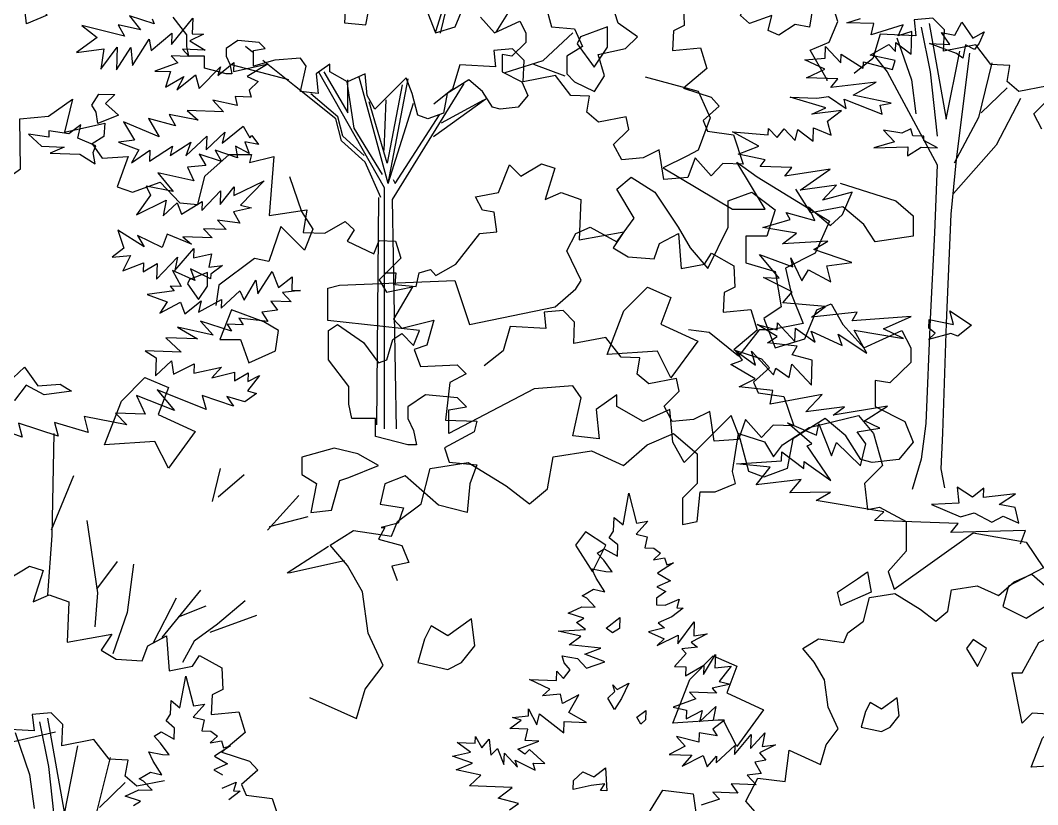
# Model space of a CAD drawing. Header units: inches. Extents: x 11.9 to 85.3, y 21.1 to 37.4.
# Drawn here: x 43.297 to 43.835, y 23.18 to 23.595 of the extents above; entities that cross this region are included whole.
import ezdxf

# ---------------------------------------------------------------- set-up
doc = ezdxf.new("R2010")
doc.units = ezdxf.units.IN
doc.header["$MEASUREMENT"] = 0
doc.layers.add('CAY', color=94, linetype='Continuous')
doc.layers.add('CAY-3', color=61, linetype='Continuous')

# ---------------------------------------------------------------- blocks, each defined once
blk = doc.blocks.new('A$C76451831')
at = {"layer": 'CAY'}
for p, q in [((1479.9, 1929.8), (1538.3, 1944)), ((1538.3, 1944), (1555.9, 1922.7)), ((1288.9, 1909.2), (1320.1, 1922.7)), ((1320.1, 1922.7), (1347.8, 1898.6)), ((1389.7, 1877.9), (1396.8, 1922.7)), ((1396.8, 1922.7), (1427.4, 1912.7)), ((1448.6, 1909.2), (1479.9, 1929.8)), ((1555.9, 1922.7), (1566.6, 1885)), ((1261.1, 1885), (1288.9, 1909.2)), ((1427.4, 1912.7), (1438, 1895)), ((1438, 1895), (1448.6, 1909.2)), ((1178, 1895), (1223.4, 1902.1)), ((1223.4, 1902.1), (1261.1, 1885)), ((1347.8, 1898.6), (1347.8, 1863.8)), ((1033, 1881.5), (1077.8, 1888.5)), ((1077.8, 1888.5), (1122.6, 1860.8)), ((1171.5, 1857.3), (1178, 1895)), ((1566.6, 1885), (1545.3, 1863.8)), ((1022.3, 1839.6), (1033, 1881.5)), ((1393.2, 1863.8), (1389.7, 1877.9)), ((1122.6, 1860.8), (1150.3, 1839.6)), ((1347.8, 1863.8), (1330.7, 1846.6)), ((1369, 1853.7), (1393.2, 1863.8)), ((1545.3, 1863.8), (1548.9, 1833.1)), ((1150.3, 1839.6), (1171.5, 1857.3)), ((1347.8, 1818.9), (1351.4, 1853.7)), ((1351.4, 1853.7), (1369, 1853.7)), ((994.6, 1818.9), (1022.3, 1839.6)), ((1330.7, 1846.6), (1330.7, 1815.4)), ((1548.9, 1833.1), (1563, 1836)), ((1563, 1836), (1594.3, 1818.9)), ((987.6, 1801.8), (994.6, 1818.9)), ((1330.7, 1815.4), (1347.8, 1818.9)), ((1594.3, 1818.9), (1594.3, 1784.1)), ((915, 1791.2), (942.7, 1808.3)), ((942.7, 1808.3), (987.6, 1801.8)), ((1580.1, 1739.3), (1673.3, 1805.4)), ((1673.3, 1805.4), (1735.8, 1794.7)), ((935.7, 1767), (915, 1791.2)), ((1735.8, 1794.7), (1756.4, 1764.1)), ((1594.3, 1784.1), (1573, 1759.9)), ((953.4, 1735.8), (935.7, 1767)), ((1756.4, 1764.1), (1715.1, 1742.8)), ((1573, 1759.9), (1580.1, 1739.3)), ((1715.1, 1742.8), (1708.1, 1718.6)), ((959.8, 1687.4), (953.4, 1735.8)), ((1708.1, 1718.6), (1735.8, 1705.1)), ((1735.8, 1705.1), (1763.5, 1722.2)), ((977.5, 1649), (959.8, 1687.4)), ((956.3, 1621.3), (977.5, 1649)), ((946.3, 1586.5), (956.3, 1621.3)), ((890.9, 1611.3), (946.3, 1586.5)), ((5943, 1269.4), (5949.7, 1306.8)), ((5949.7, 1306.8), (5958.9, 1271.5)), ((5931.9, 1262.1), (5932.4, 1277.9)), ((5932.4, 1277.9), (5943, 1269.4)), ((5972.1, 1273.8), (5958.5, 1258.4)), ((5958.9, 1271.5), (5972.1, 1273.8)), ((5926.6, 1254.1), (5931.9, 1262.1)), ((5936.7, 1245.6), (5926.6, 1254.1)), ((5958.5, 1258.4), (5971.5, 1255.2)), ((5971.5, 1255.2), (5968.8, 1242.2)), ((5912.4, 1236), (5920.7, 1241.1)), ((5920.2, 1227.6), (5912.4, 1236)), ((5920.7, 1241.1), (5936.3, 1232.4)), ((5936.3, 1232.4), (5936.7, 1245.6)), ((5968.8, 1242.2), (5979.2, 1241.8)), ((5987.1, 1236.1), (5978.7, 1228.2)), ((5979.2, 1241.8), (5987.1, 1236.1)), ((5930.2, 1214.1), (5920.2, 1227.6)), ((5978.7, 1228.2), (5991.9, 1230.5)), ((6002.6, 1224.7), (5983.6, 1212.2)), ((5991.9, 1230.5), (5994.4, 1222.3)), ((5994.4, 1222.3), (6002.6, 1224.7)), ((5219, 1206), (5243.2, 1220.8)), ((5243.2, 1220.8), (5259.1, 1215.5)), ((5259.1, 1215.5), (5247.5, 1178.6)), ((5906.3, 1217.6), (5922.5, 1214.3)), ((5911.3, 1206.6), (5906.3, 1217.6)), ((5922.5, 1214.3), (5930.2, 1214.1)), ((5983.6, 1212.2), (5999.1, 1203.5)), ((5921.6, 1190.3), (5911.3, 1206.6)), ((5999.1, 1203.5), (5983, 1196.4)), ((5894.8, 1185.8), (5908.2, 1193.5)), ((5908.2, 1193.5), (5921.6, 1190.3)), ((5993.3, 1190.6), (5982.6, 1182.8)), ((5983, 1196.4), (5993.3, 1190.6)), ((5247.5, 1178.6), (5266.4, 1187)), ((5266.4, 1187), (5289.7, 1178.6)), ((5289.7, 1178.6), (5287.5, 1131.1)), ((5900.1, 1182.9), (5894.8, 1185.8)), ((5910.1, 1172.2), (5900.1, 1182.9)), ((5982.6, 1182.8), (5982.3, 1175.1)), ((5992.7, 1174.7), (6009.3, 1181.8)), ((6009.3, 1181.8), (6006.2, 1171.5)), ((5878.2, 1165.1), (5894.3, 1172.7)), ((5896.6, 1159.5), (5878.2, 1165.1)), ((5894.3, 1172.7), (5910.1, 1172.2)), ((5982.3, 1175.1), (5992.7, 1174.7)), ((6013.9, 1171.3), (6000.4, 1160.8)), ((6006.2, 1171.5), (6013.9, 1171.3)), ((5888.2, 1154.3), (5896.6, 1159.5)), ((5898.8, 1145.8), (5888.2, 1154.3)), ((6000.4, 1160.8), (5984.3, 1153.7)), ((5984.3, 1153.7), (5991.8, 1148)), ((6007.4, 1128.9), (6026.9, 1154.9)), ((6026.9, 1154.9), (6026.3, 1138.6)), ((5287.5, 1131.1), (5340.3, 1140.6)), ((5340.3, 1140.6), (5327.6, 1121.6)), ((5866.6, 1144.2), (5898.8, 1145.8)), ((5893.1, 1138.3), (5866.6, 1144.2)), ((5991.8, 1148), (5973, 1143.2)), ((5973, 1143.2), (5991.3, 1134.9)), ((6042.3, 1140.8), (6023.3, 1131)), ((6026.3, 1138.6), (6042.3, 1140.8)), ((5382.5, 1126.9), (5404.6, 1138.5)), ((5404.6, 1138.5), (5407.8, 1097.4)), ((5879.6, 1127.9), (5893.1, 1138.3)), ((5916.6, 1123.9), (5879.6, 1127.9)), ((5983.3, 1127), (6007.8, 1139.3)), ((5991.3, 1134.9), (5983.3, 1127)), ((6007.8, 1139.3), (6007.4, 1128.9)), ((6023.3, 1131), (6030.9, 1125.3)), ((5327.6, 1121.6), (5345.5, 1111.1)), ((5376.1, 1109), (5382.5, 1126.9)), ((5897.8, 1116.8), (5916.6, 1123.9)), ((5921.5, 1107.8), (5897.8, 1116.8)), ((6017.4, 1117.6), (6003.8, 1102.2)), ((6030.9, 1125.3), (6012.2, 1123.3)), ((6012.2, 1123.3), (6017.4, 1117.6)), ((6037.9, 1092.9), (6051.8, 1116.4)), ((6051.8, 1116.4), (6051.3, 1100.6)), ((5345.5, 1111.1), (5376.1, 1109)), ((5435.2, 1102.7), (5443.6, 1115.3)), ((5443.6, 1115.3), (5470, 1100.6)), ((5871, 1115), (5889.4, 1111.7)), ((5873.4, 1106.8), (5871, 1115)), ((5880.8, 1098.4), (5873.4, 1106.8)), ((5889.4, 1111.7), (5899.9, 1100.4)), ((5899.9, 1100.4), (5921.5, 1107.8)), ((6016.5, 1091.4), (6038.3, 1103.8)), ((6038.3, 1103.8), (6037.9, 1092.9)), ((5407.8, 1097.4), (5435.2, 1102.7)), ((5470, 1100.6), (5471.1, 1075.2)), ((5864.5, 1085.8), (5864.9, 1096.7)), ((5864.9, 1096.7), (5872.8, 1088.2)), ((5872.8, 1088.2), (5880.8, 1098.4)), ((6003.8, 1102.2), (6016.9, 1101.8)), ((6016.9, 1101.8), (6016.5, 1091.4)), ((6051.3, 1100.6), (6070.4, 1102.6)), ((6070.4, 1102.6), (6056.2, 1084.5)), ((5420.6, 1053.6), (5427.3, 1091)), ((5427.3, 1091), (5436.5, 1055.8)), ((5856.5, 1075.7), (5832.8, 1086.9)), ((5832.8, 1086.9), (5864.5, 1085.8)), ((6069.6, 1081.4), (6048.2, 1076.7)), ((6056.2, 1084.5), (6069.6, 1081.4)), ((5458.4, 1068.9), (5457.3, 1045.7)), ((5471.1, 1075.2), (5458.4, 1068.9)), ((5848, 1067.8), (5856.5, 1075.7)), ((5869.4, 1069.8), (5848, 1067.8)), ((5871.7, 1058.8), (5869.4, 1069.8)), ((5890.7, 1069), (5871.7, 1058.8)), ((5879.1, 1048.1), (5890.7, 1069)), ((6053, 1071.1), (6021.3, 1072.2)), ((6021.3, 1072.2), (6028.7, 1064.2)), ((6048.2, 1076.7), (6053, 1071.1)), ((5409.5, 1046.3), (5410, 1062.2)), ((5410, 1062.2), (5420.6, 1053.6)), ((5449.8, 1058.1), (5436.1, 1042.7)), ((5436.5, 1055.8), (5449.8, 1058.1)), ((6028.7, 1064.2), (6002.1, 1054.3)), ((5268.6, 1047.8), (5246.4, 1045.7)), ((5246.4, 1045.7), (5248.5, 1026.7)), ((5282.3, 1034.1), (5268.6, 1047.8)), ((5404.2, 1038.3), (5409.5, 1046.3)), ((5457.3, 1045.7), (5490, 1048.9)), ((5490, 1048.9), (5497.4, 1024.6)), ((5812.7, 1042.3), (5831.4, 1044.3)), ((5831.4, 1044.3), (5831.6, 1052.5)), ((5831.6, 1052.5), (5841.4, 1033.6)), ((5841.4, 1033.6), (5844.6, 1046.6)), ((5844.6, 1046.6), (5873.3, 1024.3)), ((5900, 1036.5), (5879.1, 1048.1)), ((6002.1, 1054.3), (6017.8, 1051)), ((6017.8, 1051), (6017.5, 1040.6)), ((6017.5, 1040.6), (6036.4, 1050.3)), ((6033.2, 1037.3), (6052.4, 1055.2)), ((6036.4, 1050.3), (6033.2, 1037.3)), ((6052.4, 1055.2), (6049.1, 1039.5)), ((5281.2, 1008.8), (5282.3, 1034.1)), ((5414.3, 1029.8), (5404.2, 1038.3)), ((5436.1, 1042.7), (5449.1, 1039.5)), ((5449.1, 1039.5), (5446.4, 1026.4)), ((5809.5, 1029.2), (5823, 1039.2)), ((5823, 1039.2), (5812.7, 1042.3)), ((5873.3, 1024.3), (5873.7, 1037.4)), ((5873.7, 1037.4), (5900, 1036.5)), ((6062.7, 1039), (6048.8, 1028.6)), ((6049.1, 1039.5), (6062.7, 1039)), ((5273.8, 1025), (5197.2, 1007.3)), ((5248.5, 1026.7), (5206.3, 1028.8)), ((5390, 1020.2), (5398.3, 1025.4)), ((5397.8, 1011.8), (5390, 1020.2)), ((5398.3, 1025.4), (5413.9, 1016.7)), ((5413.9, 1016.7), (5414.3, 1029.8)), ((5446.4, 1026.4), (5456.8, 1026.1)), ((5464.8, 1020.4), (5456.3, 1012.5)), ((5456.8, 1026.1), (5464.8, 1020.4)), ((5497.4, 1024.6), (5470, 1001.4)), ((5768.6, 1012.1), (5768.9, 1019.8)), ((5768.9, 1019.8), (5776.6, 1006.4)), ((5830.8, 1028.5), (5809.5, 1029.2)), ((5827.6, 1015), (5830.8, 1028.5)), ((6005.9, 1019.7), (6016.3, 1008.4)), ((6032.4, 1013.3), (6005.9, 1019.7)), ((6032.8, 1024.2), (6032.4, 1013.3)), ((6053.9, 1020.7), (6032.8, 1024.2)), ((6048.8, 1028.6), (6053.9, 1020.7)), ((6074.5, 998.7), (6093.9, 1022)), ((6093.3, 1005.7), (6110.2, 1024.2)), ((6093.9, 1022), (6093.3, 1005.7)), ((6110.2, 1024.2), (6107, 1008)), ((5319.2, 1016.2), (5281.2, 1008.8)), ((5337.1, 993), (5319.2, 1016.2)), ((5407.8, 998.3), (5397.8, 1011.8)), ((5456.3, 1012.5), (5469.5, 1014.7)), ((5480.2, 1008.9), (5461.2, 996.5)), ((5469.5, 1014.7), (5472, 1006.5)), ((5472, 1006.5), (5480.2, 1008.9)), ((5747.3, 1012.8), (5768.6, 1012.1)), ((5763.2, 1001.4), (5747.3, 1012.8)), ((5776.6, 1006.4), (5785.1, 1016.5)), ((5785.1, 1016.5), (5787.1, 997.8)), ((5819.1, 1004.9), (5843.5, 1014.5)), ((5843.5, 1014.5), (5827.6, 1015)), ((6016.3, 1008.4), (5997.4, 998.7)), ((6052.8, 988.6), (6074.8, 1009.1)), ((6074.8, 1009.1), (6074.5, 998.7)), ((6122.9, 1010.1), (6104, 1000.4)), ((6107, 1008), (6122.9, 1010.1)), ((5389, 990.8), (5383.9, 1001.9)), ((5383.9, 1001.9), (5400.1, 998.6)), ((5400.1, 998.6), (5407.8, 998.3)), ((5461.2, 996.5), (5476.8, 987.8)), ((5470, 1001.4), (5502.7, 990.9)), ((5741.8, 996.7), (5763.2, 1001.4)), ((5765.5, 988.2), (5741.8, 996.7)), ((5787.1, 997.8), (5795.1, 1005.7)), ((5795.1, 1005.7), (5802.6, 986.9)), ((5802.6, 986.9), (5803.1, 1000)), ((5803.1, 1000), (5818.4, 983.6)), ((5827.1, 999.2), (5819.1, 1004.9)), ((5832.7, 1004.4), (5827.1, 999.2)), ((5850.7, 987.9), (5832.7, 1004.4)), ((5997.4, 998.7), (6024.1, 997.7)), ((6024.1, 997.7), (6012.8, 985)), ((6012.8, 985), (6037.3, 997.3)), ((6037.3, 997.3), (6042.2, 983.9)), ((6042.2, 983.9), (6053.1, 996.7)), ((6053.1, 996.7), (6052.8, 988.6)), ((6104, 1000.4), (6111.4, 992)), ((5359.3, 991.9), (5337.1, 993)), ((5356.1, 972.9), (5359.3, 991.9)), ((5399.3, 974.6), (5389, 990.8)), ((5476.8, 987.8), (5460.6, 980.6)), ((5502.7, 990.9), (5512.2, 980.3)), ((5746.2, 980.7), (5765.5, 988.2)), ((5818.4, 983.6), (5815.9, 991.8)), ((5815.9, 991.8), (5839.5, 980.1)), ((5839.5, 980.1), (5837.1, 988.4)), ((5837.1, 988.4), (5850.7, 987.9)), ((6111.4, 992), (6098.2, 989.7)), ((6098.2, 989.7), (6105.9, 976.3)), ((5369.8, 961.3), (5356.1, 972.9)), ((5372.4, 970.1), (5385.8, 977.8)), ((5385.8, 977.8), (5399.3, 974.6)), ((5460.6, 980.6), (5470.9, 974.8)), ((5512.2, 980.3), (5493.2, 963.4)), ((5775.4, 974.2), (5746.2, 980.7)), ((5761.9, 961.5), (5775.4, 974.2)), ((6105.9, 976.3), (6089.5, 974.1)), ((6089.5, 974.1), (6099.9, 962.9)), ((5402.5, 967.7), (5369.8, 961.3)), ((5377.7, 967.2), (5372.4, 970.1)), ((5387.7, 956.4), (5377.7, 967.2)), ((5470.3, 959), (5486.9, 966.1)), ((5486.9, 966.1), (5483.8, 955.8)), ((5493.2, 963.4), (5498.5, 950.8)), ((5812.1, 959.8), (5761.9, 961.5)), ((5795.8, 947.2), (5812.1, 959.8)), ((6070.5, 963.9), (6078.3, 953.2)), ((6099.9, 962.9), (6070.5, 963.9)), ((5355.8, 949.4), (5371.9, 957)), ((5374.2, 943.7), (5355.8, 949.4)), ((5371.9, 957), (5387.7, 956.4)), ((5491.5, 955.5), (5478, 945.1)), ((5483.8, 955.8), (5491.5, 955.5)), ((5498.5, 950.8), (5529.1, 946.6)), ((6078.3, 953.2), (6048.9, 954.2)), ((6048.9, 954.2), (6056.8, 945.8)), ((5365.8, 938.6), (5374.2, 943.7)), ((5529.1, 946.6), (5540.7, 911.8)), ((5819.6, 940.9), (5795.8, 947.2)), ((5808.9, 933.2), (5819.6, 940.9)), ((6056.8, 945.8), (6035.2, 938.9)), ((4778.7, 602.9), (4879.6, 765.8)), ((4707.6, 603.7), (4740.9, 709.9)), ((4713.4, 601.8), (4728.7, 665.9)), ((5192.3, 614.2), (5208.3, 619)), ((5224, 613.1), (5192.3, 614.2)), ((5220.8, 600), (5224, 613.1)), ((5258.8, 611.8), (5220.8, 600)), ((5252.9, 598.9), (5258.8, 611.8)), ((4834.4, 569.5), (4869.4, 602.2)), ((5268.9, 603.8), (5252.9, 598.9)), ((5268, 577.1), (5268.9, 603.8)), ((5219.9, 576), (5241.7, 588.4)), ((5241.7, 588.4), (5249.5, 580.4)), ((5249.5, 580.4), (5249.9, 590.8)), ((5249.9, 590.8), (5268, 577.1)), ((4491.5, 579.5), (4483.4, 586)), ((5166.8, 572.4), (5167.3, 586)), ((5167.3, 586), (5185.2, 566.8)), ((5185.2, 566.8), (5185.5, 577.2)), ((5185.5, 577.2), (5211.7, 560.4)), ((5249.2, 569.6), (5219.9, 576)), ((4534.5, 546.7), (4466.9, 564.4)), ((4541.2, 539.6), (4503.7, 569.7)), ((4789.6, 555.4), (4834.4, 569.5)), ((4823, 565.2), (4860, 551.4)), ((5142.7, 570.6), (5166.8, 572.4)), ((5166.3, 559.3), (5142.7, 570.6)), ((5211.7, 560.4), (5212, 568.1)), ((5212, 568.1), (5246.1, 559.2)), ((5246.1, 559.2), (5249.2, 569.6)), ((4647.3, 419.7), (4569.9, 556)), ((4575.8, 556.2), (4604.1, 507.8)), ((5144.7, 549.2), (5166.3, 559.3)), ((4602.9, 544.4), (4611.2, 489.7)), ((4604.1, 507.8), (4604.1, 546.7)), ((4651.6, 424.8), (4617.3, 549.9)), ((4668.2, 540.8), (4650.5, 448.4)), ((4651.6, 424.8), (4675, 548.1)), ((4656.8, 405.9), (4741.3, 542.4)), ((5181.8, 547.9), (5144.7, 549.2)), ((5173.3, 537.8), (5181.8, 547.9)), ((5227, 544), (5173.3, 537.8)), ((5199.7, 528.7), (5227, 544)), ((4589.9, 500.7), (4541.2, 539.6)), ((4592.3, 503.1), (4560.4, 530.2)), ((5244.7, 519.4), (5199.7, 528.7)), ((4650.5, 448.4), (4629.2, 520.8)), ((4646.9, 463.7), (4649.3, 523.1)), ((4651.6, 424.8), (4681.2, 519.2)), ((4705.1, 479.9), (4766.8, 524.3)), ((4714.5, 496), (4764.5, 523.1)), ((5125.3, 526.3), (5157, 525.2)), ((5167.5, 513.9), (5125.3, 526.3)), ((5157, 525.2), (5170.6, 527)), ((5170.6, 527), (5191.5, 513.1)), ((5189.1, 524.1), (5233.8, 506.2)), ((5191.5, 513.1), (5189.1, 524.1)), ((5231.5, 517.1), (5244.7, 519.4)), ((5233.8, 506.2), (5231.5, 517.1)), ((4659.9, 424.8), (4712.2, 505.4)), ((5150.9, 506.4), (5167.5, 513.9)), ((5185.9, 510.6), (5150.9, 506.4)), ((5169.6, 498), (5185.9, 510.6)), ((4596.6, 475.1), (4589.9, 500.7)), ((4598.2, 480.3), (4592.3, 503.1)), ((5174, 481.5), (5169.6, 498)), ((4623.3, 457.8), (4598.2, 480.3)), ((4611.2, 489.7), (4644.6, 435.4)), ((5057.3, 485.6), (5099.7, 481.8)), ((5088.4, 468.6), (5057.3, 485.6)), ((5099.7, 481.8), (5100, 489.5)), ((5100, 489.5), (5110.1, 478.8)), ((5110.1, 478.8), (5118.6, 488.9)), ((5118.6, 488.9), (5131.2, 475.3)), ((5131.2, 475.3), (5134.4, 488.3)), ((5134.4, 488.3), (5152.5, 474.6)), ((5152.5, 474.6), (5153.1, 490.4)), ((5153.1, 490.4), (5174, 481.5)), ((4624.5, 449.6), (4596.6, 475.1)), ((5064.1, 459.1), (5088.4, 468.6)), ((5096, 452.5), (5064.1, 459.1)), ((4643, 408.3), (4624.5, 449.6)), ((5062.5, 449.6), (5086.7, 432.5)), ((5090.3, 444.6), (5096, 452.5)), ((5127.4, 443.3), (5090.3, 444.6)), ((5119.3, 433.1), (5127.4, 443.3)), ((5172.7, 441.7), (5119.3, 433.1)), ((5137.3, 416.6), (5172.7, 441.7)), ((4657.5, 429.5), (4659.9, 424.8)), ((5180.2, 422.8), (5137.3, 416.6)), ((5163.7, 404.8), (5180.2, 422.8)), ((4638.3, 140.1), (4640.6, 408.3)), ((4647.3, 135.4), (4647.3, 419.7)), ((5198.4, 414.5), (5163.7, 404.8)), ((5187.1, 388.1), (5198.4, 414.5)), ((4661.5, 135.4), (4656.8, 405.9)), ((5154.7, 381.1), (5147.1, 397.2)), ((5147.1, 397.2), (5173, 375)), ((5120.6, 390.5), (5154.7, 381.1)), ((5125.3, 382.1), (5120.6, 390.5)), ((5173, 375), (5187.1, 388.1)), ((5093.2, 372.8), (5125.3, 382.1)), ((5132.9, 366), (5093.2, 372.8)), ((5171.9, 380.3), (5154.8, 342.6)), ((5116.6, 353.4), (5132.9, 366)), ((5169.7, 356.6), (5116.6, 353.4)), ((5153.5, 346.7), (5169.7, 356.6)), ((5112.4, 313.2), (5089.4, 340.8)), ((5089.4, 340.8), (5128.7, 326.2)), ((5154.8, 342.6), (5120.1, 324.9)), ((5126.4, 336.8), (5139.1, 310)), ((5128.7, 326.2), (5126.4, 336.8)), ((5198.3, 331.5), (5153.5, 346.7)), ((5120.1, 324.9), (5127.1, 293.6)), ((5168.7, 327.6), (5198.3, 331.5)), ((5173.5, 308.8), (5168.7, 327.6)), ((5093.9, 313.9), (5112.4, 313.2)), ((5127.7, 296.8), (5093.9, 313.9)), ((5139.1, 310), (5147.2, 322.9)), ((5147.2, 322.9), (5173.5, 308.8)), ((5116.8, 284), (5127.7, 296.8)), ((5127.1, 293.6), (5140.7, 259.4)), ((5167, 279.6), (5116.8, 284)), ((5150.7, 267), (5167, 279.6)), ((5204.4, 272.8), (5150.7, 267)), ((5198.6, 262.6), (5204.4, 272.8)), ((5268.1, 267.9), (5198.6, 262.6)), ((5235.4, 253.2), (5268.1, 267.9)), ((5029.8, 248.8), (5005.7, 252.3)), ((5088.8, 252.3), (5064.6, 221)), ((5110, 244.4), (5086.5, 258.4)), ((5086.5, 258.4), (5110.3, 252.1)), ((5103, 252.3), (5088.8, 252.3)), ((5140.7, 259.4), (5103, 252.3)), ((5110.3, 252.1), (5110.6, 260.2)), ((5110.6, 260.2), (5131.1, 238.2)), ((5131.1, 238.2), (5131.7, 254.1)), ((5131.7, 254.1), (5155.1, 237.4)), ((5259, 241.9), (5235.4, 253.2)), ((5064.6, 221), (5029.8, 248.8)), ((5098.9, 236.6), (5110, 244.4)), ((5155.1, 237.4), (5150.1, 250.7)), ((5150.1, 250.7), (5186.7, 233.6)), ((5186.7, 233.6), (5182.2, 246.9)), ((5182.2, 246.9), (5215.8, 224.4)), ((5200.9, 251.6), (5259, 241.9)), ((5215.8, 224.4), (5200.9, 251.6)), ((5133.6, 232.7), (5098.9, 236.6)), ((5127.8, 222.5), (5133.6, 232.7)), ((5055.4, 211.4), (5069.2, 216.4)), ((5069.2, 216.4), (5061.4, 227.5)), ((5061.4, 227.5), (5084.8, 210.4)), ((5080, 226.9), (5105.7, 199.2)), ((5084.8, 210.4), (5080, 226.9)), ((5151.6, 216.2), (5127.8, 222.5)), ((5150.6, 186.8), (5151.6, 216.2)), ((5084.3, 194.5), (5055.4, 211.4)), ((5105.7, 199.2), (5108.7, 206.8)), ((5108.7, 206.8), (5124.2, 195.8)), ((5124.2, 195.8), (5127.5, 211.6)), ((5127.5, 211.6), (5150.6, 186.8)), ((5065.3, 184.8), (5084.3, 194.5)), ((5105.1, 180.6), (5065.3, 184.8)), ((5101.8, 164.4), (5105.1, 180.6)), ((5163.4, 175.9), (5101.8, 164.4)), ((5144.1, 155.3), (5163.4, 175.9)), ((5189.6, 161.4), (5144.1, 155.3)), ((5240.4, 162.3), (5176.1, 151.4)), ((5176.1, 151.4), (5189.6, 161.4)), ((5213, 144.7), (5240.4, 162.3)), ((5231.3, 136.3), (5213, 144.7)), ((5150.9, 117.8), (5122.3, 142.4)), ((5122.3, 142.4), (5156.7, 128.1)), ((5156.7, 128.1), (5159.4, 141.1)), ((5159.4, 141.1), (5174.4, 103.4)), ((5204.4, 131.8), (5231.3, 136.3)), ((5214.8, 117.9), (5204.4, 131.8)), ((5115.3, 97.8), (5115.7, 108.2)), ((5115.7, 108.2), (5141.7, 88.7)), ((5145.4, 115.3), (5150.9, 117.8)), ((5173.4, 74.4), (5145.4, 115.3)), ((5174.4, 103.4), (5180, 119.1)), ((5180, 119.1), (5208.5, 91.8)), ((5208.5, 91.8), (5214.8, 117.9)), ((5062.2, 94.2), (5115.3, 97.8)), ((5141.7, 88.7), (5142, 96.8)), ((5142, 96.8), (5173.4, 74.4)), ((5101.9, 90.1), (5062.2, 94.2)), ((5085.3, 69.4), (5101.9, 90.1)), ((5138.6, 75.7), (5085.3, 69.4)), ((5124.9, 59.8), (5138.6, 75.7)), ((5172.9, 60.9), (5124.9, 59.8)), ((5156.3, 51), (5172.9, 60.9)), ((5236, 37.4), (5156.3, 51)), ((5224.8, 27.3), (5236, 37.4)), ((5323.5, 23.9), (5224.8, 27.3)), ((5314.9, 13.3), (5323.5, 23.9)), ((5402.9, 15.7), (5314.9, 13.3)), ((5396.9, 0), (5402.9, 15.7))]:
    blk.add_line(p, q, dxfattribs=at)
for points in [[(1240.2, 1791.1), (1216.4, 1806.9), (1204.5, 1791.1), (1224.3, 1759.4)], [(1537.1, 1751.5), (1548.9, 1759.4), (1552.9, 1735.6), (1517.3, 1719.8), (1513.3, 1735.6)], [(1085.8, 1672.3), (1081.8, 1704), (1054.1, 1684.2), (1034.3, 1696), (1026.4, 1680.2), (1018.5, 1652.5), (1054.1, 1644.6), (1069.9, 1652.5)], [(1750.8, 1676.2), (1766.7, 1684.2), (1766.7, 1652.5), (1782.5, 1652.5), (1794.4, 1616.8), (1818.1, 1624.8), (1806.3, 1589.1), (1742.9, 1593.1), (1731.1, 1581.2), (1719.2, 1640.6), (1731.1, 1640.6)], [(1339.1, 1632.7), (1366.8, 1660.4), (1394.5, 1648.5), (1382.7, 1616.8), (1426.2, 1597), (1394.5, 1553.5), (1378.7, 1585.2), (1319.3, 1581.2)], [(5431.9, 1558.7), (5429.3, 1553.4), (5442.5, 1535), (5453, 1550.8), (5453, 1566.7)], [(1287.7, 1470.3), (1307.5, 1502), (1343.1, 1498), (1347, 1470.3), (1355, 1450.5), (1366.8, 1450.5), (1347, 1410.9), (1307.5, 1422.8), (1256, 1418.8)], [(5351.5, 1415.3), (5379.2, 1443), (5406.9, 1431.1), (5395, 1399.4), (5438.6, 1379.6), (5406.9, 1336.1), (5391, 1367.8), (5331.7, 1363.8)], [(5922.9, 1147.7), (5939.2, 1160.3), (5938.7, 1147.1), (5930.4, 1142)], [(5925, 1065.1), (5933.4, 1073), (5931, 1080.8), (5936.2, 1075.1), (5949.6, 1082.8), (5941.3, 1064.5), (5932.7, 1051.7)], [(5923.9, 955.9), (5916.2, 956.2), (5921.4, 964.1), (5905.5, 962), (5884.1, 957.3), (5884.4, 968.1), (5895.7, 978.2), (5908.6, 972.3), (5922.1, 982.7)], [(4892.2, 660), (4885.5, 671.4), (4869.4, 671.4), (4869.4, 643.8), (4852.9, 632), (4836.8, 636.8), (4843.9, 609.2), (4871.4, 606.9), (4880.8, 586), (4862.3, 574.6), (4862.3, 553.8), (4871.4, 544.4), (4894.6, 533), (4906.4, 551.4), (4899.3, 576.6), (4931.5, 583.7), (4945.3, 597.4), (4922.5, 613.6), (4915.4, 636.8), (4889.8, 630.1)], [(4223.4, 626.6), (4218.2, 634.5), (4226.4, 647.8), (4245.4, 647.1), (4234.2, 636.7), (4249.6, 623), (4225.2, 612.9)], [(5321.5, 577.9), (5289.7, 589.5), (5313.7, 588.6), (5303.8, 602.6), (5319.5, 599.3), (5327.8, 614.9), (5340.7, 595.8), (5354.1, 603.5), (5348.2, 590.1), (5343, 582.6), (5332.3, 588), (5329, 572.2)], [(4307.3, 508.9), (4302.2, 516.8), (4310.3, 530.1), (4329.4, 529.4), (4318.1, 518.9), (4333.5, 505.2), (4309.1, 495.2)], [(4303.8, 461), (4306.8, 469), (4285.8, 477.9), (4289, 493.7), (4275.1, 483.3), (4251.6, 486.8), (4251.4, 479.1), (4227.5, 482.7), (4242.8, 468.5), (4269.5, 467.6), (4253, 460.5), (4287.8, 459.2), (4306, 447.7)], [(5270.1, 480.9), (5267.7, 489.1), (5257.1, 484.1), (5235.4, 487.5), (5248.5, 473.9), (5224.3, 466.6), (5264.2, 467.9), (5263.8, 457.1), (5280, 467.4), (5299.1, 466.7), (5283, 475.4), (5283.2, 480.4)], [(5288.9, 254), (5289.3, 264.4), (5318.1, 258.4), (5313.6, 274.5), (5339.3, 257.7), (5323, 244.7), (5315, 247.7), (5288.4, 240.9), (5296.4, 248.3)], [(4174.2, 178.1), (4169.4, 194.1), (4188.1, 198.9), (4188.8, 217.4), (4209.3, 195.4), (4222.9, 208.1), (4238.4, 186.2), (4264.8, 188), (4278.1, 179.9), (4245.8, 175.6), (4224.8, 186.7), (4211.1, 168.6), (4195.4, 174.6), (4170.8, 156.9)], [(5395.1, 24.1), (5390.7, 42.8), (5371.8, 46.2), (5391.3, 58.7), (5353.5, 54.6), (5353.9, 65.4), (5340.4, 55), (5322.2, 66.5), (5324.3, 47.9), (5292.1, 46.3), (5326.4, 31.5), (5342.5, 36.4), (5363.4, 25.2), (5376.8, 32.4)]]:
    blk.add_lwpolyline(points, close=True, dxfattribs=at)
for points in [[(5211.6, 1674.3), (5232.7, 1689.1), (5231.6, 1748.1), (5265.4, 1751.3), (5293.9, 1771.3), (5284.4, 1732.3), (5331.8, 1742.9), (5330.8, 1727), (5317.1, 1718.6), (5328.7, 1701.7), (5359.3, 1703.8), (5346.6, 1668), (5364.5, 1661.6), (5397.2, 1673.2), (5420.4, 1649), (5441.5, 1646.9), (5450, 1680.6), (5478.4, 1705.9), (5504.8, 1705.9), (5502.7, 1696.5), (5531.2, 1703.8), (5525.9, 1634.2), (5570.2, 1640.6), (5566, 1614.2), (5591.3, 1613.1), (5615.5, 1626.8), (5626.1, 1617.3), (5617.7, 1603.6), (5649.3, 1588.9), (5655.6, 1604.7), (5674.6, 1603.6), (5680.9, 1583.6), (5655.6, 1558.3), (5664.1, 1543.5), (5694.7, 1549.8), (5672.5, 1511.9), (5682, 1501.3), (5720, 1510.8), (5711.5, 1481.3), (5696.8, 1476), (5704.1, 1456), (5747.4, 1458.1), (5757.9, 1447.5), (5738.9, 1437), (5733.7, 1392.7), (5770.6, 1391.6), (5767.4, 1379), (5732.6, 1360), (5737.9, 1343.1), (5770.6, 1340), (5762.2, 1317.8), (5759, 1284.1), (5725.2, 1292.5), (5686.2, 1327.3), (5662, 1317.8), (5656.7, 1293.6), (5684.1, 1289.3), (5677.8, 1271.4), (5657.7, 1266.1), (5662, 1266.1), (5654.6, 1252.4), (5682, 1245), (5690.4, 1225), (5670.4, 1220.8), (5676.7, 1203.9)], [(5271.7, 1376.9), (5269.6, 1256.6), (5264.3, 1187)], [(5467.9, 1335.7), (5458.4, 1296.7)], [(5294.9, 1327.3), (5268.6, 1263)], [(5496.4, 1328.4), (5465.8, 1302)], [(5560.7, 1304.1), (5523.8, 1263)], [(5310.7, 1274.6), (5323.4, 1189.1), (5320.2, 1149.1)], [(5571.3, 1278.8), (5525.9, 1267.2)], [(5595.5, 1244), (5547, 1212.3)], [(5346.6, 1226.1), (5322.3, 1193.4)], [(5614.5, 1227.1), (5549.1, 1212.3)], [(4373.2, 618.6), (4375.7, 613), (4346.5, 622.2), (4359.6, 605.9), (4333, 611.8), (4340.7, 598.4), (4290.4, 611), (4308.5, 596.8), (4283.9, 579.1), (4316.2, 583.4), (4312.6, 559.5), (4332.1, 585.5), (4331.2, 558.8), (4348, 585), (4349.9, 563.6), (4369.6, 594.7), (4371.9, 581.4), (4396.6, 601.9), (4396.1, 588.3), (4421.2, 619.6), (4420.6, 601), (4433.7, 600.6), (4417.6, 593), (4435.8, 581.9), (4409.1, 582.8), (4416.9, 574.4), (4395.7, 575.2), (4403.5, 566.7), (4376.5, 557.2), (4395, 556.6), (4388.9, 538.2), (4410.7, 550.6), (4402.4, 535), (4424.3, 552.8), (4428.8, 536.8), (4453.7, 562.3), (4450.6, 551.9), (4469.7, 567.1), (4469.3, 556.7), (4510, 565.7), (4485.4, 550.7), (4498.4, 544.8), (4487.6, 534.8), (4490, 526.5), (4471, 527.2), (4473.4, 516.7), (4444.6, 522.7), (4457.2, 509.1), (4414.7, 510.6), (4427.4, 499.2), (4393.2, 505.9), (4400.9, 492.5), (4369.1, 501.3), (4381.4, 479.5), (4339.5, 497.3), (4352.3, 475.6), (4333.6, 473.5), (4357.4, 464.5), (4348.7, 449), (4370.5, 464.1), (4370, 450.9), (4397.4, 468.6), (4394.3, 457.8), (4418.8, 473.3), (4412.8, 457.1), (4437.7, 480.3), (4437.1, 464.5), (4459.1, 485), (4455.9, 472), (4480.7, 492.4), (4488.3, 478.5), (4490.7, 481.2), (4498.5, 470.5), (4482.7, 473.7), (4487.7, 460), (4471.7, 468.7), (4473.9, 455), (4447.5, 464.1), (4455.2, 450.7), (4428.8, 459.3), (4436.5, 445.9), (4415.1, 443.9), (4422.2, 427.8), (4380, 437), (4398.2, 415), (4366.3, 421.6), (4371.3, 411), (4354.7, 387.5), (4389.7, 404.9), (4386.3, 386.4), (4402.7, 401.7), (4407.7, 388.4), (4432.3, 403.4), (4431.9, 392.6), (4454, 415.8), (4453.4, 400), (4470, 420.7), (4469.7, 410.3), (4505.2, 427.6), (4477.4, 399.1), (4490.4, 396), (4469, 391.3), (4476.7, 377.8), (4450.1, 381.5), (4460.6, 370.2), (4433.8, 371.2), (4443.9, 360.4), (4409.5, 361.6), (4419.6, 353.1), (4391, 365), (4385, 349.3), (4356.1, 363.5), (4363.8, 350.1), (4332.7, 369.7), (4339.7, 348.2), (4326.2, 337.8), (4347.6, 339.7), (4338.8, 321.5), (4363.1, 331), (4362.7, 320.6), (4379, 330.5), (4378.3, 311.9), (4403.2, 337.8), (4400, 322), (4422.2, 348), (4421.8, 337.1), (4443.2, 341.8), (4440, 326.1), (4456.3, 327.8), (4442.4, 317.8), (4442.2, 312.4), (4418.6, 324.1), (4423.6, 310.3), (4397.2, 322.1), (4407.5, 303.2), (4394.3, 303.7), (4399.1, 298), (4367.2, 293.7), (4391, 285.2), (4382.3, 271.9), (4406.8, 284.6), (4411.8, 270.9), (4430.9, 286.1), (4427.7, 273), (4455, 287.9), (4454.6, 277.5), (4476.6, 298.1), (4481.7, 287), (4495.6, 310.5), (4497.8, 294.6), (4514.6, 320.8), (4522.1, 301.9), (4538.4, 314.5), (4537.8, 298.6), (4548.2, 298.3), (4526.8, 296.3), (4537.3, 285.1), (4513.3, 285.9), (4521.1, 275.2), (4502.5, 273.1), (4509.8, 262), (4475.5, 265.9), (4480.6, 258), (4461.6, 258.7), (4466.8, 250.4), (4430.1, 262.5), (4445.3, 245.7), (4403.1, 255.3), (4426.6, 241.3), (4389.5, 242.6), (4407.5, 225.7), (4364.9, 227.2), (4377.8, 219), (4377, 197.7), (4396.2, 215.6), (4398.4, 199.7), (4422.9, 212), (4422.5, 201.1), (4454.9, 208.2), (4443.6, 195.4), (4470.5, 202.2), (4470.2, 191.8), (4486.4, 201.6), (4486, 191.2), (4499.9, 198.4), (4485.6, 180.3), (4496.4, 177.2), (4482.5, 167.3), (4461.4, 173.5), (4469.1, 162.3), (4432.4, 174.5), (4436.8, 158), (4379.2, 181.3), (4399.6, 157), (4354.9, 174.5), (4365, 152.8), (4330.2, 154), (4343.3, 140), (4292.9, 149.9), (4297.7, 131.1), (4258.2, 142.9), (4262.6, 126.9), (4215.6, 142.2), (4220, 125.7), (4186, 137.8)], [(5365.6, 1222.9), (5358.2, 1165.9), (5341.3, 1117.4)], [(5444.7, 1192.3), (5399.3, 1136.4)], [(5416.2, 1182.8), (5388.8, 1130.1)], [(5497.4, 1179.7), (5464.7, 1152.2), (5437.3, 1132.2), (5423.6, 1106.9)], [(5451, 1173.3), (5418.3, 1160.7)], [(5456.3, 1142.7), (5511.1, 1162.8)], [(5963.8, 1034.3), (5959.1, 1042.6), (5969.8, 1050.4), (5969.4, 1039.5), (5963.8, 1034.3)], [(5254.8, 1037.3), (5265.4, 984.5), (5273.8, 908.6)], [(5264.3, 1041.5), (5284.4, 928.6), (5300.2, 1008.8)], [(5226.4, 1024.6), (5243.2, 975), (5248.5, 935)], [(5338.2, 995.1), (5322.3, 930.7), (5293.9, 877)], [(5356.1, 965.6), (5325.5, 936)], [(974, 566.8), (964.5, 584.7), (982.4, 602.7)], [(979.3, 617.4), (946.6, 611.1), (932.9, 622.7), (936, 641.7), (913.9, 642.7), (895.9, 665.9), (858, 658.6), (859, 683.9), (845.3, 697.6), (823.2, 695.5), (825.3, 676.5), (783.1, 678.6), (774.7, 650.1), (752.5, 632.2)], [(720.9, 623.7), (720.9, 624.8), (700.8, 659.6), (723, 669.1), (733.5, 693.4), (727.2, 713.4), (704, 711.3), (699.8, 687), (682.9, 690.2), (663.9, 677.5), (651.3, 682.8), (655.5, 700.7), (629.1, 691.2), (618.6, 700.7), (634.4, 741.9)], [(4698.4, 625.4), (4707.5, 602.2), (4730.7, 609.2), (4740.1, 632)], [(4760.5, 620.6), (4777, 602.2), (4806.9, 615.9), (4814, 602.2), (4814, 590.8), (4797.5, 574.6), (4786.1, 576.6), (4786.1, 556.2), (4809.3, 544.4), (4816, 528.2), (4804.6, 514.5), (4783.7, 512.1), (4774.7, 514.5), (4762.9, 533), (4746.8, 546.7), (4721.2, 530.6), (4716.9, 507.4), (4698.4, 500.7), (4686.6, 505), (4679.9, 530.6), (4672.9, 549.1), (4656.8, 533), (4635.9, 512.1), (4626.9, 528.2), (4624.5, 553.8), (4603.7, 544.4), (4582.9, 556.2), (4582.9, 565.2), (4566.7, 553.8), (4569.1, 530.6), (4548.3, 533), (4554.9, 562.8), (4548.3, 572.3), (4518, 569.9), (4492.8, 562.8), (4492.8, 581.3), (4506.6, 583.7), (4499.5, 590.8), (4474.4, 593.1), (4460.6, 583.7), (4460.6, 574.6), (4464.9, 565.2), (4467.3, 553.8), (4460.6, 553.8), (4435.1, 560.5), (4435.1, 574.6), (4416.6, 574.6), (4414.2, 586), (4414.2, 599.8), (4398.1, 620.6)], [(831.6, 687), (842.2, 634.3), (850.6, 558.4)], [(841.1, 691.2), (861.1, 578.4), (877, 658.6)], [(803.1, 674.4), (820, 624.8), (825.3, 584.7)], [(774.7, 655.4), (791.5, 634.3), (850.6, 524.6), (847.4, 444.5), (842.2, 343.2), (836.9, 219.8), (831.6, 177.6), (821.1, 141.8)], [(888.6, 656.4), (872.7, 530.9), (866.4, 466.6), (861.1, 337.9), (856.9, 208.2), (854.8, 166), (859, 143.9)], [(914.9, 644.8), (899.1, 580.5), (870.6, 526.7)], [(932.9, 615.3), (902.3, 585.8)], [(948.7, 602.7), (920.2, 547.8), (869.6, 490.9)]]:
    blk.add_lwpolyline(points, dxfattribs=at)
at = {"layer": 'CAY-3'}
for p, q in [((4954.6, 550.5), (5017.1, 533.4)), ((5017.1, 533.4), (5031.3, 502.1)), ((86.7, 510.8), (100.8, 469.5)), ((472.7, 495.7), (489.8, 509.9)), ((489.8, 509.9), (517.5, 492.2)), ((493.3, 461.5), (472.7, 495.7)), ((517.5, 492.2), (545.2, 450.9)), ((604.1, 482.1), (631.9, 492.2)), ((631.9, 492.2), (659.6, 471.5)), ((701.4, 468), (683.7, 495.7)), ((736.2, 502.8), (801.7, 482.1)), ((5031.3, 502.1), (5017.1, 463.8)), ((604.1, 450.9), (604.1, 482.1)), ((801.7, 482.1), (822.3, 464.4)), ((100.8, 469.5), (114.4, 448.9)), ((659.6, 471.5), (649.5, 440.3)), ((739.2, 475.1), (701.4, 468)), ((763.9, 454.4), (739.2, 475.1)), ((472.7, 433.8), (493.3, 461.5)), ((822.3, 464.4), (822.3, 440.3)), ((5003.6, 456.7), (4975.9, 443.1)), ((5017.1, 463.8), (5003.6, 456.7)), ((76.8, 451.7), (62.5, 410.5)), ((86.7, 441.8), (76.8, 451.7)), ((114.4, 448.9), (104.4, 424.1)), ((413.7, 423.2), (424.3, 443.8)), ((424.3, 443.8), (441.4, 450.9)), ((441.4, 450.9), (472.7, 433.8)), ((545.2, 450.9), (559.3, 426.7)), ((580, 402.5), (604.1, 450.9)), ((777.5, 433.8), (763.9, 454.4)), ((5095.9, 394.5), (5062.5, 449.6)), ((104.4, 424.1), (86.7, 441.8)), ((624.8, 440.3), (624.8, 409)), ((649.5, 440.3), (624.8, 440.3)), ((822.3, 440.3), (777.5, 433.8)), ((4975.9, 443.1), (5057.6, 394.5)), ((5086.7, 432.5), (5171.9, 380.3)), ((430.8, 388.4), (413.7, 423.2)), ((559.3, 426.7), (580, 402.5)), ((45.4, 414.1), (3.5, 382.8)), ((62.5, 410.5), (45.4, 414.1)), ((624.8, 409), (659.6, 399)), ((659.6, 399), (666.6, 357.1)), ((145.6, 382.8), (281.8, 388.3)), ((281.8, 388.3), (298.9, 336.4)), ((424.3, 378.3), (430.8, 388.4)), ((5057.6, 394.5), (5095.9, 394.5)), ((3.5, 382.8), (0, 358.6)), ((132.1, 379.3), (145.6, 382.8)), ((132.1, 340.9), (132.1, 379.3)), ((400.1, 357.1), (424.3, 378.3)), ((708.5, 353.5), (725.6, 360.6)), ((725.6, 360.6), (739.2, 336.4)), ((298.9, 336.4), (400.1, 357.1)), ((666.6, 357.1), (646, 343.5)), ((694.4, 319.3), (708.5, 353.5)), ((240, 329.4), (132.1, 340.9)), ((132.7, 329.4), (143.3, 336.4)), ((143.3, 336.4), (173.9, 315.2)), ((646, 343.5), (659.6, 308.7)), ((739.2, 336.4), (763.9, 308.7)), ((132.7, 294.5), (132.7, 329.4)), ((208.7, 318.7), (219.3, 325.8)), ((219.3, 325.8), (232.9, 311.7)), ((232.9, 311.7), (240, 329.4)), ((763.9, 308.7), (808.7, 329.4)), ((808.7, 329.4), (819.4, 308.7)), ((173.9, 315.2), (191.6, 291)), ((201.6, 294.5), (208.7, 318.7)), ((659.6, 308.7), (694.4, 319.3)), ((819.4, 308.7), (819.4, 291.6)), ((156.8, 263.3), (132.7, 294.5)), ((191.6, 291), (201.6, 294.5)), ((819.4, 291.6), (794.6, 267.4)), ((420.8, 263.9), (375.4, 260.4)), ((430.8, 249.7), (420.8, 263.9)), ((794.6, 267.4), (777.5, 270.4)), ((777.5, 270.4), (777.5, 239.7)), ((156.8, 242.6), (156.8, 263.3)), ((247, 253.3), (226.4, 239.1)), ((284.8, 249.7), (247, 253.3)), ((375.4, 260.4), (274.7, 207.8)), ((472.7, 253.3), (448.5, 236.2)), ((472.7, 239.7), (472.7, 253.3)), ((160.4, 225.5), (156.8, 242.6)), ((295.4, 239.1), (284.8, 249.7)), ((420.8, 204.9), (430.8, 249.7)), ((226.4, 239.1), (226.4, 225.5)), ((274.7, 235.6), (295.4, 239.1)), ((274.7, 207.8), (274.7, 235.6)), ((448.5, 236.2), (452, 201.4)), ((503.9, 222), (472.7, 239.7)), ((535.2, 236.2), (503.9, 222)), ((538.7, 197.8), (535.2, 236.2)), ((607.7, 229.1), (583.5, 204.9)), ((618.3, 201.4), (607.7, 229.1)), ((777.5, 239.7), (812.3, 222)), ((188.1, 225.5), (160.4, 225.5)), ((188.1, 204.3), (188.1, 225.5)), ((226.4, 225.5), (232.9, 211.4)), ((718.5, 225.5), (680.2, 201.4)), ((742.7, 204.9), (718.5, 225.5)), ((812.3, 222), (822.3, 197.8)), ((226.4, 194.3), (188.1, 204.3)), ((232.9, 211.4), (236.4, 194.3)), ((452, 201.4), (420.8, 204.9)), ((583.5, 204.9), (552.3, 173.6)), ((760.4, 177.2), (742.7, 204.9)), ((236.4, 194.3), (226.4, 194.3)), ((552.3, 173.6), (538.7, 197.8)), ((628.3, 163), (618.3, 201.4)), ((680.2, 201.4), (673.7, 166.6)), ((822.3, 197.8), (805.2, 177.2)), ((774, 173.6), (760.4, 177.2)), ((805.2, 177.2), (774, 173.6)), ((646, 156.5), (628.3, 163)), ((673.7, 166.6), (646, 156.5))]:
    blk.add_line(p, q, dxfattribs=at)
for points in [[(6104.1, 924.9), (6087.6, 943.4), (6101.7, 970.9), (6134, 966.6), (6138.7, 1003.6), (6175.6, 987), (6182.3, 1010.2), (6196.5, 1028.7), (6184.7, 1054.3), (6180.3, 1086.5), (6168.5, 1107.4), (6154.8, 1123.5), (6173.3, 1134.9), (6203.1, 1130.6), (6207.9, 1142), (6226.3, 1155.7), (6233.4, 1183.7), (6263.3, 1188.4), (6293.2, 1169.9), (6311.6, 1155.7), (6325.8, 1167.5), (6330.1, 1192.7), (6360.4, 1197.4), (6385.5, 1186), (6404, 1202.1), (6424.8, 1211.2), (6443.3, 1195.1)], [(152.6, 705.6), (151.5, 691.9), (176.9, 689.8), (180, 705.6)], [(551.3, 714.1), (552.3, 688.8), (539.7, 682.4), (538.6, 659.2), (571.3, 662.4), (578.7, 638.1), (551.3, 614.9), (584, 604.4), (593.5, 593.8), (574.5, 577), (579.7, 564.3), (610.3, 560.1), (621.9, 525.3), (597.7, 526.3), (584, 511.6), (565, 532.7), (556.5, 509.5), (528.1, 507.4), (522.8, 542.2), (503.8, 532.7), (478.5, 530.6), (469, 548.5), (486.9, 566.4), (483.8, 581.2), (451.1, 574.9), (437.4, 586.5), (440.5, 605.4), (418.4, 606.5), (400.5, 629.7), (362.5, 622.3), (363.5, 647.6), (349.8, 661.3), (327.7, 659.2), (329.8, 640.3), (287.6, 642.4), (279.2, 613.9), (257, 596)], [(4646.7, 319.2), (4660.4, 319.2), (4659.4, 305.5), (4684.7, 303.3), (4687.9, 319.2), (4701.6, 323.4), (4707.9, 316), (4731.1, 329.7), (4759.6, 365.6), (4779.6, 367.7), (4776.4, 390.9), (4762.7, 393), (4754.3, 408.8), (4781.7, 414.1), (4794.4, 446.8), (4808.1, 433.1), (4832.3, 447.8), (4848.2, 442.6), (4836.6, 405.7), (4855.5, 414.1), (4878.8, 405.7), (4876.6, 358.2), (4929.4, 367.7), (4916.7, 348.7), (4934.6, 338.2), (4965.2, 336), (4971.6, 354), (4993.7, 365.6), (4996.9, 324.4), (5024.3, 329.7), (5032.7, 342.4), (5059.1, 327.6), (5060.2, 302.3), (5047.5, 296), (5046.4, 272.8), (5079.1, 275.9), (5086.5, 251.7), (5059.1, 228.5), (5091.8, 217.9), (5101.3, 207.4), (5082.3, 190.5), (5087.6, 177.8), (5118.2, 173.6), (5129.8, 138.8), (5105.5, 139.9), (5091.8, 125.1), (5072.8, 146.2), (5064.4, 123), (5035.9, 120.9), (5030.6, 155.7), (5011.6, 146.2), (4986.3, 144.1), (4976.8, 162), (4994.8, 179.9), (4991.6, 194.7), (4958.9, 188.4), (4945.2, 200), (4948.4, 219), (4926.2, 220), (4908.3, 243.2), (4870.3, 235.8), (4871.4, 261.2), (4857.7, 274.9), (4835.5, 272.8), (4837.6, 253.8), (4795.4, 255.9), (4787, 227.4), (4764.8, 209.5)]]:
    blk.add_lwpolyline(points, dxfattribs=at)
for points in [[(6371.5, 1123.4), (6355.7, 1134), (6347.8, 1123.4), (6361, 1102.3)], [(6268.6, 1044.2), (6266, 1065.3), (6247.5, 1052.1), (6234.3, 1060.1), (6229, 1049.5), (6223.7, 1031), (6247.5, 1025.7), (6258, 1031)], [(6437.5, 1017.8), (6456, 1036.3), (6474.5, 1028.4), (6466.5, 1007.2), (6495.6, 994), (6474.5, 965), (6463.9, 986.1), (6424.3, 983.5)], [(430.1, 675.3), (426.1, 667.3), (445.9, 639.6), (461.7, 663.4), (461.7, 687.1)], [(481.1, 352.5), (508.8, 380.2), (536.5, 368.3), (524.6, 336.6), (568.2, 316.8), (536.5, 273.3), (520.7, 305), (461.3, 301)], [(56.6, 339.4), (18.3, 353.5), (4.7, 318.7), (28.9, 318.7), (38.9, 291), (70.2, 305.2), (73.7, 329.4)], [(167.4, 183.7), (139.7, 190.7), (101.4, 180.1), (101.4, 159.5), (118.5, 148.9), (112, 114.6), (136.2, 117.6), (146.2, 152.4), (156.8, 155.9), (191.6, 170.1)]]:
    blk.add_lwpolyline(points, close=True, dxfattribs=at)

msp = doc.modelspace()

# ---------------------------------------------------------------- block references
at = {"layer": 'CAY', "xscale": 0.0004489089019145984, "yscale": 0.0004489089019145984, "zscale": 0.0004489089019145984}
for p in [(41.40361, 23.31792), (43.40051, 23.28293), (40.94818, 22.75806), (43.05018, 22.51313)]:
    msp.add_blockref('A$C76451831', p, dxfattribs=at)

doc.saveas('drawing.dxf')
